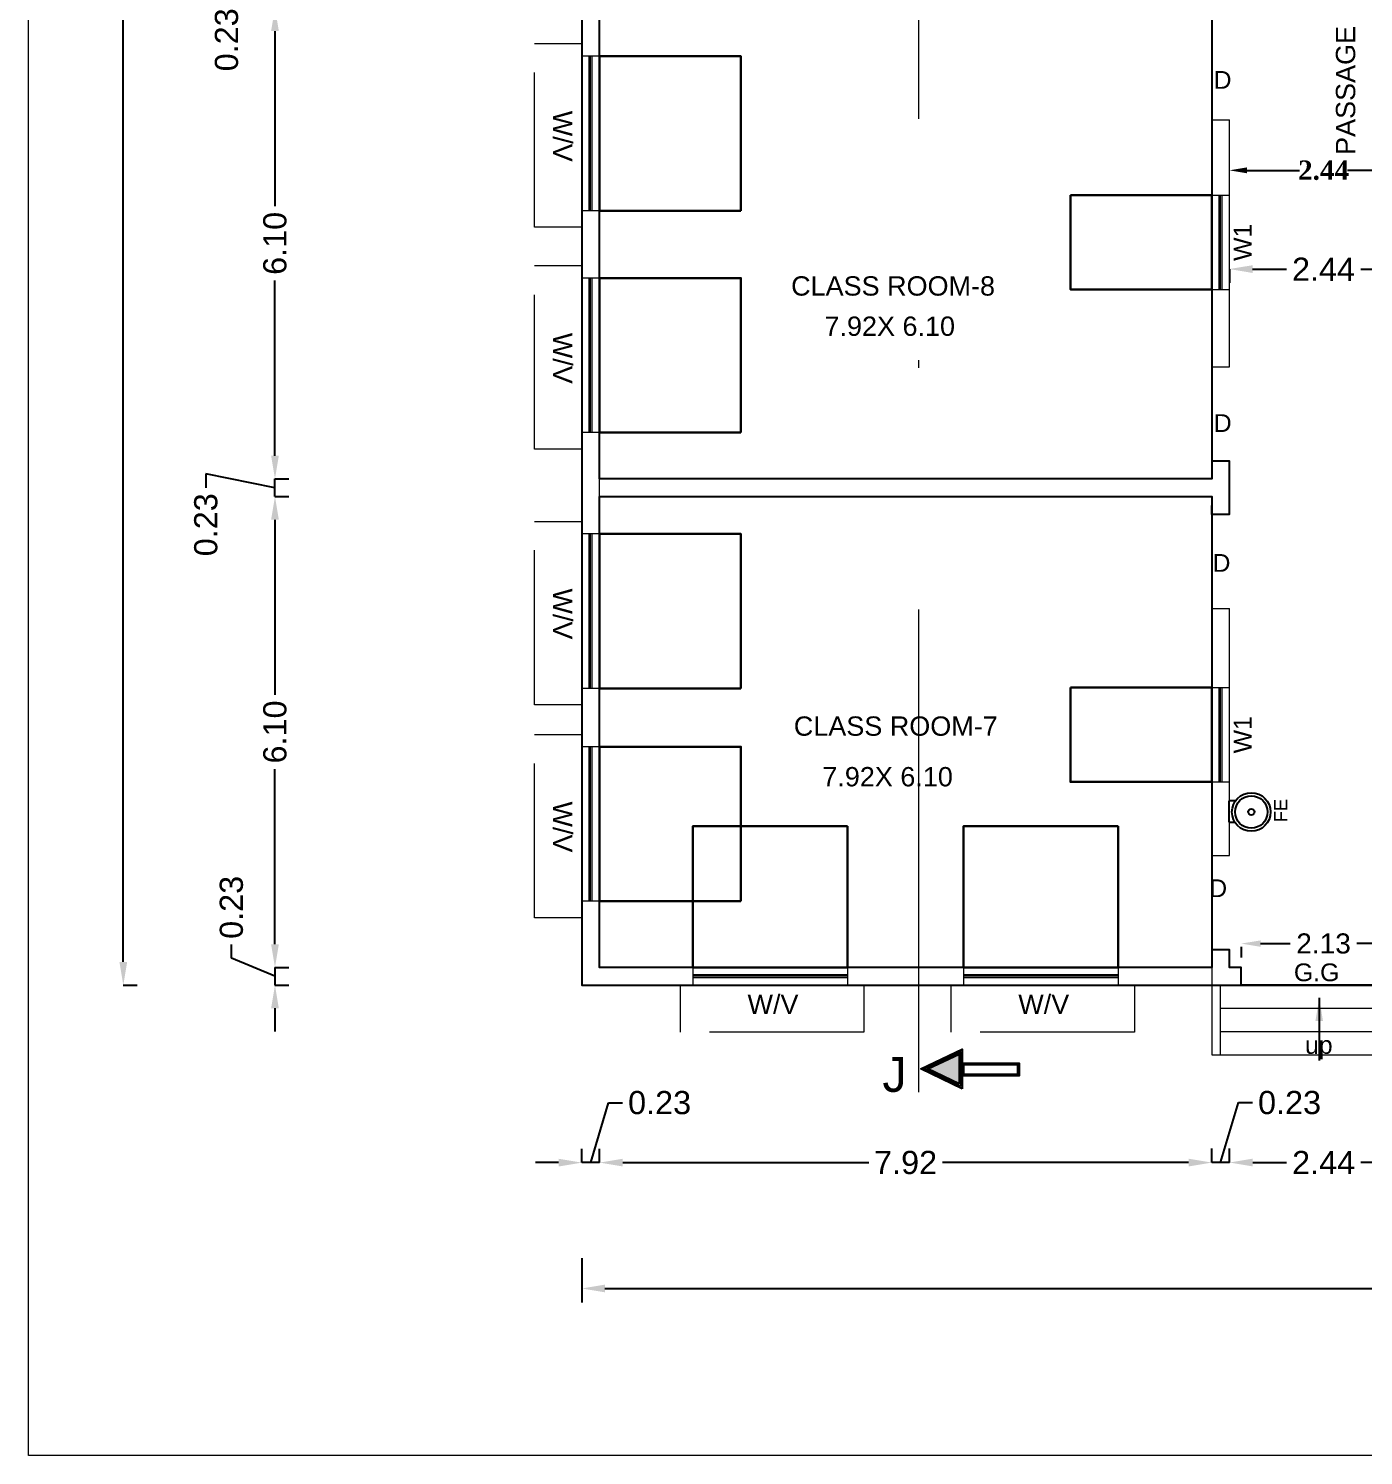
# Model space of a CAD drawing. Header units: metres. Extents: x -278 to 15491, y -352 to 277.
# Drawn here: x 15262.32 to 15279.6, y -334.03 to -315.56 of the extents above; entities that cross this region are included whole.
import ezdxf

# ---------------------------------------------------------------- set-up
doc = ezdxf.new("R2010")
doc.units = ezdxf.units.M
doc.header["$MEASUREMENT"] = 0
doc.linetypes.add('CABLIN', pattern=[0.35, 0.25, -0.1])
doc.linetypes.add('DASHDOT2', pattern=[0.5, 0.25, -0.125, 0, -0.125])
for name, color, linetype in [('0 @ 1', 7, 'Continuous'), ('BLK_1_FLR_0_CARPET_AREA', 10, 'Continuous'), ('BLK_1_FLR_0_EXIT_WIDTH_DOOR', 2, 'Continuous'), ('BLK_1_FLR_0_REGULAR_ROOM_1', 3, 'Continuous'), ('PASSAGE', 2, 'Continuous')]:
    doc.layers.add(name, color=color, linetype=linetype)
doc.layers.add('BLK_1_FLR_0_BLT_UP_AREA', color=26, linetype='Continuous', plot=False)
doc.layers.add('BLK_1_FLR_0_ROOM_1_LIGHT_VENTILATION_1', color=232, linetype='Continuous', lineweight=30)
doc.styles.add('arial', font='arial.ttf')
doc.styles.get("Standard").update_dxf_attribs({"font": 'arial.ttf'})
doc.styles.add('working', font='timesbd.ttf', dxfattribs={"height": 0.25})
doc.dimstyles.new('Annotative', dxfattribs={"dimscale": 0, "dimtxt": 0.3, "dimasz": 0.3, "dimexe": 0.18, "dimexo": 0.0625, "dimgap": 0.09, "dimtad": 0, "dimzin": 0, "dimdsep": 46, "dimtxsty": 'Standard', "dimcen": 0.09, "dimadec": 0, "dimazin": 0, "dimtfac": 1, "dimtofl": 0, "dimtmove": 0, "dimatfit": 3, "dimfxl": 0, "dimtolj": 1, "dimtzin": 0, "dimarcsym": 0})
doc.dimstyles.new('new model', dxfattribs={"dimtxt": 0.25, "dimasz": 0.23, "dimexe": 0.1, "dimexo": 0.1, "dimgap": 0, "dimtad": 0, "dimtoh": 1, "dimzin": 1, "dimdsep": 46, "dimtxsty": 'working', "dimcen": 0.09, "dimse1": 1, "dimse2": 1, "dimclrd": 8, "dimclre": 8, "dimclrt": 3, "dimadec": 1, "dimazin": 0, "dimtfac": 1, "dimtofl": 0, "dimtmove": 0, "dimatfit": 3, "dimfxl": 0, "dimtolj": 1, "dimtzin": 0, "dimlwd": -1, "dimlwe": -1, "dimarcsym": 0})
doc.dimstyles.new('Standard$0', dxfattribs={"dimtxt": 0.5, "dimasz": 0.5, "dimexe": 0, "dimexo": 1, "dimgap": 0, "dimtad": 0, "dimdec": 4, "dimzin": 0, "dimdsep": 46, "dimlunit": 4, "dimtxsty": 'Standard', "dimcen": 0.09, "dimadec": 0, "dimazin": 0, "dimtfac": 1, "dimtdec": 4, "dimtofl": 0, "dimtmove": 0, "dimatfit": 3, "dimfxl": 0, "dimtolj": 1, "dimtzin": 0, "dimarcsym": 0})

# ---------------------------------------------------------------- blocks, each defined once
blk = doc.blocks.new('*D14')
at = {"color": 0, "lineweight": -2, "ltscale": 10}
for p, q in [((15277.863, -318.675), (15277.863, -318.855)), ((15278.163, -318.676), (15278.601, -318.677)), ((15280.001, -318.681), (15279.564, -318.68)), ((15280.301, -318.682), (15280.301, -318.862))]:
    blk.add_line(p, q, dxfattribs=at)
at = {"color": 0, "lineweight": 0, "ltscale": 10}
for points in [[(15278.163, -318.626), (15278.163, -318.726), (15277.863, -318.675)], [(15280.001, -318.631), (15280.001, -318.731), (15280.301, -318.682)]]:
    blk.add_solid(points, dxfattribs=at)
at = {"layer": 'Defpoints', "color": 0, "lineweight": 0, "ltscale": 10}
for p in [(15277.863, -318.641), (15280.301, -318.648), (15280.301, -318.682)]:
    blk.add_point(p, dxfattribs=at)
at = {"color": 0, "lineweight": 0, "ltscale": 10, "insert": (15279.082, -318.678), "char_height": 0.3, "attachment_point": 5, "rotation": 359.8374}
blk.add_mtext('\\A1;2.44', dxfattribs=at)
blk = doc.blocks.new('*D49')
at = {"color": 0, "lineweight": -2, "ltscale": 10}
for p, q in [((15269.712, -330.241), (15269.712, -330.061)), ((15277.635, -330.241), (15277.635, -330.061)), ((15270.012, -330.241), (15273.196, -330.241)), ((15277.335, -330.241), (15274.15, -330.241))]:
    blk.add_line(p, q, dxfattribs=at)
at = {"color": 0, "lineweight": 0, "ltscale": 10}
for points in [[(15270.012, -330.191), (15270.012, -330.291), (15269.712, -330.241)], [(15277.335, -330.191), (15277.335, -330.291), (15277.635, -330.241)]]:
    blk.add_solid(points, dxfattribs=at)
at = {"layer": 'Defpoints', "color": 0, "lineweight": 0, "ltscale": 10}
for p in [(15269.712, -330.241), (15269.712, -330.241), (15277.635, -330.241)]:
    blk.add_point(p, dxfattribs=at)
at = {"color": 0, "lineweight": 0, "ltscale": 10, "insert": (15273.673, -330.241), "char_height": 0.3, "attachment_point": 5}
blk.add_mtext('\\A1;7.92', dxfattribs=at)
blk = doc.blocks.new('*D50')
at = {"color": 0, "lineweight": -2, "ltscale": 10}
for p, q in [((15269.597, -330.241), (15269.829, -329.466)), ((15269.829, -329.466), (15270.009, -329.466)), ((15269.482, -330.241), (15269.482, -330.061)), ((15269.712, -330.241), (15269.712, -330.061)), ((15269.182, -330.241), (15268.882, -330.241)), ((15269.712, -330.241), (15269.482, -330.241)), ((15270.012, -330.241), (15270.312, -330.241))]:
    blk.add_line(p, q, dxfattribs=at)
at = {"color": 0, "lineweight": 0, "ltscale": 10}
for points in [[(15269.182, -330.191), (15269.182, -330.291), (15269.482, -330.241)], [(15270.012, -330.191), (15270.012, -330.291), (15269.712, -330.241)]]:
    blk.add_solid(points, dxfattribs=at)
at = {"layer": 'Defpoints', "color": 0, "lineweight": 0, "ltscale": 10}
for p in [(15269.482, -330.241), (15269.482, -330.241), (15269.712, -330.241)]:
    blk.add_point(p, dxfattribs=at)
at = {"color": 0, "lineweight": 0, "ltscale": 10, "insert": (15270.489, -329.466), "char_height": 0.3, "attachment_point": 5}
blk.add_mtext('\\A1;0.23', dxfattribs=at)
blk = doc.blocks.new('*D62')
at = {"color": 0, "lineweight": -2, "ltscale": 10}
for p, q in [((15269.482, -331.479), (15269.482, -332.05)), ((15310.186, -331.479), (15310.186, -332.05)), ((15269.782, -331.87), (15289.232, -331.87)), ((15309.886, -331.87), (15290.436, -331.87))]:
    blk.add_line(p, q, dxfattribs=at)
at = {"color": 0, "lineweight": 0, "ltscale": 10}
for points in [[(15269.782, -331.82), (15269.782, -331.92), (15269.482, -331.87)], [(15309.886, -331.82), (15309.886, -331.92), (15310.186, -331.87)]]:
    blk.add_solid(points, dxfattribs=at)
at = {"layer": 'Defpoints', "color": 0, "lineweight": 0, "ltscale": 10}
for p in [(15269.482, -331.417), (15310.186, -331.417), (15310.186, -331.87)]:
    blk.add_point(p, dxfattribs=at)
at = {"color": 0, "lineweight": 0, "ltscale": 10, "insert": (15289.834, -331.87), "char_height": 0.3, "attachment_point": 5}
blk.add_mtext('\\A1;40.70', dxfattribs=at)
blk = doc.blocks.new('*D63')
at = {"color": 0, "lineweight": -2, "ltscale": 10}
for p, q in [((15277.865, -330.24), (15277.865, -330.06)), ((15280.301, -330.241), (15280.302, -330.061)), ((15278.165, -330.24), (15278.601, -330.24)), ((15280.001, -330.241), (15279.565, -330.241))]:
    blk.add_line(p, q, dxfattribs=at)
at = {"color": 0, "lineweight": 0, "ltscale": 10}
for points in [[(15278.165, -330.19), (15278.165, -330.29), (15277.865, -330.24)], [(15280.001, -330.191), (15280.001, -330.291), (15280.301, -330.241)]]:
    blk.add_solid(points, dxfattribs=at)
at = {"layer": 'Defpoints', "color": 0, "lineweight": 0, "ltscale": 10}
for p in [(15277.865, -330.24), (15277.865, -330.24), (15280.301, -330.241)]:
    blk.add_point(p, dxfattribs=at)
at = {"color": 0, "lineweight": 0, "ltscale": 10, "insert": (15279.083, -330.24), "char_height": 0.3, "attachment_point": 5, "rotation": 359.9646}
blk.add_mtext('\\A1;2.44', dxfattribs=at)
blk = doc.blocks.new('*D64')
at = {"color": 0, "lineweight": -2, "ltscale": 10}
for p, q in [((15277.75, -330.24), (15277.982, -329.465)), ((15277.982, -329.465), (15278.162, -329.465)), ((15277.635, -330.24), (15277.635, -330.06)), ((15277.865, -330.24), (15277.865, -330.06)), ((15277.335, -330.24), (15277.035, -330.24)), ((15277.865, -330.24), (15277.635, -330.24)), ((15278.165, -330.24), (15278.465, -330.24))]:
    blk.add_line(p, q, dxfattribs=at)
at = {"color": 0, "lineweight": 0, "ltscale": 10}
for points in [[(15277.335, -330.19), (15277.335, -330.29), (15277.635, -330.24)], [(15278.165, -330.19), (15278.165, -330.29), (15277.865, -330.24)]]:
    blk.add_solid(points, dxfattribs=at)
at = {"layer": 'Defpoints', "color": 0, "lineweight": 0, "ltscale": 10}
for p in [(15277.635, -330.24), (15277.635, -330.241), (15277.865, -330.24)]:
    blk.add_point(p, dxfattribs=at)
at = {"color": 0, "lineweight": 0, "ltscale": 10, "insert": (15278.642, -329.465), "char_height": 0.3, "attachment_point": 5}
blk.add_mtext('\\A1;0.23', dxfattribs=at)
blk = doc.blocks.new('*D65')
at = {"color": 0, "lineweight": -2, "ltscale": 10}
for p, q in [((15265.511, -321.091), (15265.511, -320.791)), ((15265.511, -321.505), (15264.617, -321.326)), ((15264.617, -321.326), (15264.617, -321.506)), ((15265.511, -321.391), (15265.691, -321.391)), ((15265.511, -321.62), (15265.511, -321.391)), ((15265.511, -321.62), (15265.691, -321.62)), ((15265.511, -321.92), (15265.511, -322.22))]:
    blk.add_line(p, q, dxfattribs=at)
at = {"color": 0, "lineweight": 0, "ltscale": 10}
for points in [[(15265.461, -321.091), (15265.561, -321.091), (15265.511, -321.391)], [(15265.461, -321.92), (15265.561, -321.92), (15265.511, -321.62)]]:
    blk.add_solid(points, dxfattribs=at)
at = {"layer": 'Defpoints', "color": 0, "lineweight": 0, "ltscale": 10}
for p in [(15265.511, -321.391), (15265.511, -321.391), (15265.511, -321.62)]:
    blk.add_point(p, dxfattribs=at)
at = {"color": 0, "lineweight": 0, "ltscale": 10, "insert": (15264.617, -321.985), "char_height": 0.3, "attachment_point": 5, "rotation": 90}
blk.add_mtext('\\A1;0.23', dxfattribs=at)
blk = doc.blocks.new('*D66')
at = {"color": 0, "lineweight": -2, "ltscale": 10}
for p, q in [((15265.511, -315.296), (15265.691, -315.296)), ((15265.511, -315.596), (15265.511, -317.863)), ((15265.511, -321.091), (15265.511, -318.823)), ((15265.511, -321.391), (15265.691, -321.391))]:
    blk.add_line(p, q, dxfattribs=at)
at = {"color": 0, "lineweight": 0, "ltscale": 10}
for points in [[(15265.461, -315.596), (15265.561, -315.596), (15265.511, -315.296)], [(15265.461, -321.091), (15265.561, -321.091), (15265.511, -321.391)]]:
    blk.add_solid(points, dxfattribs=at)
at = {"layer": 'Defpoints', "color": 0, "lineweight": 0, "ltscale": 10}
for p in [(15265.511, -315.296), (15265.511, -315.296), (15265.511, -321.391)]:
    blk.add_point(p, dxfattribs=at)
at = {"color": 0, "lineweight": 0, "ltscale": 10, "insert": (15265.511, -318.343), "char_height": 0.3, "attachment_point": 5, "rotation": 90}
blk.add_mtext('\\A1;6.10', dxfattribs=at)
blk = doc.blocks.new('*D67')
at = {"color": 0, "lineweight": -2, "ltscale": 10}
for p, q in [((15265.511, -314.767), (15265.511, -314.467)), ((15265.511, -315.181), (15264.885, -315.048)), ((15264.885, -315.048), (15264.885, -315.228)), ((15265.511, -315.067), (15265.691, -315.067)), ((15265.511, -315.296), (15265.511, -315.067)), ((15265.511, -315.296), (15265.691, -315.296)), ((15265.511, -315.596), (15265.511, -315.896))]:
    blk.add_line(p, q, dxfattribs=at)
at = {"color": 0, "lineweight": 0, "ltscale": 10}
for points in [[(15265.461, -314.767), (15265.561, -314.767), (15265.511, -315.067)], [(15265.461, -315.596), (15265.561, -315.596), (15265.511, -315.296)]]:
    blk.add_solid(points, dxfattribs=at)
at = {"layer": 'Defpoints', "color": 0, "lineweight": 0, "ltscale": 10}
for p in [(15265.511, -315.067), (15265.511, -315.067), (15265.511, -315.296)]:
    blk.add_point(p, dxfattribs=at)
at = {"color": 0, "lineweight": 0, "ltscale": 10, "insert": (15264.885, -315.708), "char_height": 0.3, "attachment_point": 5, "rotation": 90}
blk.add_mtext('\\A1;0.23', dxfattribs=at)
blk = doc.blocks.new('*D74')
at = {"color": 0, "lineweight": -2, "ltscale": 10}
for p, q in [((15263.548, -297.924), (15263.728, -297.924)), ((15263.548, -298.224), (15263.548, -312.339)), ((15263.548, -327.644), (15263.548, -313.528)), ((15263.548, -327.944), (15263.728, -327.944))]:
    blk.add_line(p, q, dxfattribs=at)
at = {"color": 0, "lineweight": 0, "ltscale": 10}
for points in [[(15263.498, -298.224), (15263.598, -298.224), (15263.548, -297.924)], [(15263.498, -327.644), (15263.598, -327.644), (15263.548, -327.944)]]:
    blk.add_solid(points, dxfattribs=at)
at = {"layer": 'Defpoints', "color": 0, "lineweight": 0, "ltscale": 10}
for p in [(15263.548, -297.924), (15263.548, -297.924), (15263.548, -327.944)]:
    blk.add_point(p, dxfattribs=at)
at = {"color": 0, "lineweight": 0, "ltscale": 10, "insert": (15263.548, -312.934), "char_height": 0.3, "attachment_point": 5, "rotation": 90}
blk.add_mtext('\\A1;30.02', dxfattribs=at)
blk = doc.blocks.new('*D75')
at = {"color": 0, "lineweight": -2, "ltscale": 10}
for p, q in [((15265.511, -321.62), (15265.691, -321.62)), ((15265.511, -321.92), (15265.511, -324.187)), ((15265.511, -327.415), (15265.511, -325.147)), ((15265.511, -327.715), (15265.691, -327.715))]:
    blk.add_line(p, q, dxfattribs=at)
at = {"color": 0, "lineweight": 0, "ltscale": 10}
for points in [[(15265.461, -321.92), (15265.561, -321.92), (15265.511, -321.62)], [(15265.461, -327.415), (15265.561, -327.415), (15265.511, -327.715)]]:
    blk.add_solid(points, dxfattribs=at)
at = {"layer": 'Defpoints', "color": 0, "lineweight": 0, "ltscale": 10}
for p in [(15265.511, -321.62), (15265.511, -327.715), (15265.511, -327.715)]:
    blk.add_point(p, dxfattribs=at)
at = {"color": 0, "lineweight": 0, "ltscale": 10, "insert": (15265.511, -324.667), "char_height": 0.3, "attachment_point": 5, "rotation": 90}
blk.add_mtext('\\A1;6.10', dxfattribs=at)
blk = doc.blocks.new('*D76')
at = {"color": 0, "lineweight": -2, "ltscale": 10}
for p, q in [((15265.511, -327.415), (15265.511, -327.115)), ((15264.948, -327.596), (15264.948, -327.416)), ((15265.511, -327.829), (15264.948, -327.596)), ((15265.511, -327.715), (15265.691, -327.715)), ((15265.511, -327.715), (15265.511, -327.944)), ((15265.511, -327.944), (15265.691, -327.944)), ((15265.511, -328.244), (15265.511, -328.544))]:
    blk.add_line(p, q, dxfattribs=at)
at = {"color": 0, "lineweight": 0, "ltscale": 10}
for points in [[(15265.461, -327.415), (15265.561, -327.415), (15265.511, -327.715)], [(15265.461, -328.244), (15265.561, -328.244), (15265.511, -327.944)]]:
    blk.add_solid(points, dxfattribs=at)
at = {"layer": 'Defpoints', "color": 0, "lineweight": 0, "ltscale": 10}
for p in [(15265.511, -327.715), (15265.511, -327.944), (15265.511, -327.944)]:
    blk.add_point(p, dxfattribs=at)
at = {"color": 0, "lineweight": 0, "ltscale": 10, "insert": (15264.948, -326.937), "char_height": 0.3, "attachment_point": 5, "rotation": 90}
blk.add_mtext('\\A1;0.23', dxfattribs=at)
blk = doc.blocks.new('GRT')
for p, q in [((5950.794, 119.102), (5950.794, 118.996)), ((5951.195, 118.984), (5951.195, 119.09))]:
    blk.add_line(p, q)
at = {"linetype": 'ByBlock', "ltscale": 0.5}
blk.add_line((5950.794, 119.102), (5951.195, 119.102), dxfattribs=at)
for radius in [0.367, 0.308, 0.0591]:
    blk.add_circle((5950.985, 118.683), radius)
blk = doc.blocks.new('GRYTI')
at = {"lineweight": 0, "xscale": 0.6810746850801825, "yscale": 0.6810746850801825, "zscale": 0.6810746850801825}
blk.add_blockref('GRT', (11224.832, -379.269), dxfattribs=at)
at = {"lineweight": 0}
blk.add_text('FE', height=0.1703, dxfattribs=at).set_placement((15277.764, -298.902))
blk = doc.blocks.new('dryyi')
at = {"lineweight": -2, "ltscale": 10}
h = blk.add_hatch(color=1, dxfattribs=at)
h.dxf.hatch_style = 1
h.paths.add_polyline_path([(7748.02, 495.873), (7747.828, 496.277), (7747.635, 495.873)])
at = {"color": 1, "lineweight": -2, "ltscale": 10}
for points in [[(7747.571, 495.833), (7747.828, 496.369), (7748.084, 495.833)], [(7747.603, 495.853), (7747.828, 496.323), (7748.052, 495.853)], [(7747.635, 495.873), (7747.828, 496.277), (7748.02, 495.873)], [(7747.738, 495.832), (7747.905, 495.832), (7747.905, 495.096), (7747.738, 495.096)], [(7747.758, 495.812), (7747.885, 495.812), (7747.885, 495.116), (7747.758, 495.116)]]:
    blk.add_lwpolyline(points, close=True, dxfattribs=at)
blk = doc.blocks.new('*D285')
at = {"layer": 'Defpoints', "color": 0, "lineweight": 0}
for p in [(15277.863, -317.398), (15280.301, -317.398), (15280.301, -317.398)]:
    blk.add_point(p, dxfattribs=at)
at = {"layer": 'PASSAGE', "color": 2}
for p, q in [((15278.093, -317.398), (15278.771, -317.398)), ((15280.071, -317.398), (15279.394, -317.398))]:
    blk.add_line(p, q, dxfattribs=at)
at = {"layer": 'PASSAGE', "color": 2, "lineweight": 0}
for points in [[(15278.093, -317.359), (15278.093, -317.436), (15277.863, -317.398)], [(15280.071, -317.359), (15280.071, -317.436), (15280.301, -317.398)]]:
    blk.add_solid(points, dxfattribs=at)
at = {"layer": 'PASSAGE', "color": 2, "lineweight": 35, "insert": (15279.082, -317.398), "char_height": 0.25, "attachment_point": 5, "style": 'working'}
blk.add_mtext('\\A1;2.44', dxfattribs=at)
blk = doc.blocks.new('*D289')
at = {"layer": 'BLK_1_FLR_0_EXIT_WIDTH_DOOR', "color": 2, "lineweight": -2, "ltscale": 10}
for p, q in [((15278.016, -327.447), (15278.016, -327.586)), ((15278.266, -327.406), (15278.652, -327.406)), ((15279.899, -327.406), (15279.512, -327.406)), ((15280.149, -327.447), (15280.149, -327.586))]:
    blk.add_line(p, q, dxfattribs=at)
at = {"layer": 'BLK_1_FLR_0_EXIT_WIDTH_DOOR', "color": 2, "lineweight": 0, "ltscale": 10}
for points in [[(15278.266, -327.365), (15278.266, -327.448), (15278.016, -327.406)], [(15279.899, -327.365), (15279.899, -327.448), (15280.149, -327.406)]]:
    blk.add_solid(points, dxfattribs=at)
at = {"layer": 'Defpoints', "color": 0, "lineweight": 0, "ltscale": 10}
for p in [(15278.016, -327.384), (15280.149, -327.384), (15280.149, -327.406)]:
    blk.add_point(p, dxfattribs=at)
at = {"layer": 'BLK_1_FLR_0_EXIT_WIDTH_DOOR', "color": 2, "lineweight": -2, "ltscale": 10, "insert": (15279.082, -327.406), "char_height": 0.26, "attachment_point": 5}
blk.add_mtext('\\A1;2.13', dxfattribs=at)

msp = doc.modelspace()

# ---------------------------------------------------------------- linework, layer by layer
at = {"lineweight": 0}
for p, q in [((15269.482, -297.924), (15269.482, -327.944)), ((15269.711, -327.715), (15269.711, -308.972)), ((15277.633, -316.744), (15277.863, -316.744)), ((15277.635, -319.943), (15277.635, -316.744)), ((15277.863, -319.943), (15277.863, -316.744)), ((15277.635, -319.943), (15277.863, -319.943)), ((15277.635, -321.391), (15277.635, -321.163)), ((15277.635, -321.163), (15277.863, -321.163)), ((15277.863, -321.848), (15277.863, -321.163)), ((15277.635, -321.391), (15269.711, -321.391)), ((15277.635, -321.62), (15269.711, -321.62)), ((15277.635, -321.848), (15277.635, -321.62)), ((15277.633, -321.848), (15277.863, -321.848)), ((15277.633, -323.068), (15277.863, -323.068)), ((15277.635, -326.267), (15277.635, -323.068)), ((15277.863, -326.267), (15277.863, -323.068)), ((15277.635, -326.267), (15277.863, -326.267)), ((15277.635, -327.715), (15277.635, -327.487)), ((15277.635, -327.487), (15277.863, -327.487)), ((15277.863, -327.715), (15277.863, -327.487)), ((15277.635, -327.715), (15269.711, -327.715)), ((15278.016, -327.715), (15277.863, -327.715)), ((15278.016, -327.944), (15278.016, -327.715)), ((15288.378, -327.944), (15269.482, -327.944))]:
    msp.add_line(p, q, dxfattribs=at)
at = {"linetype": 'CABLIN', "lineweight": 0, "ltscale": 8}
for p, q in [((15268.872, -318.133), (15268.872, -315.758)), ((15268.872, -315.758), (15269.482, -315.758)), ((15269.482, -318.133), (15268.872, -318.133)), ((15268.872, -321.007), (15268.872, -318.631)), ((15268.872, -318.631), (15269.482, -318.631)), ((15269.482, -321.007), (15268.872, -321.007)), ((15268.872, -324.316), (15268.872, -321.941)), ((15268.872, -321.941), (15269.482, -321.941)), ((15269.482, -324.316), (15268.872, -324.316)), ((15268.872, -327.073), (15268.872, -324.698)), ((15268.872, -324.698), (15269.482, -324.698)), ((15269.482, -327.073), (15268.872, -327.073)), ((15270.758, -328.554), (15270.758, -327.944)), ((15273.133, -327.944), (15273.133, -328.554)), ((15274.262, -328.554), (15274.262, -327.944)), ((15276.637, -327.944), (15276.637, -328.554)), ((15273.133, -328.554), (15270.758, -328.554)), ((15276.637, -328.554), (15274.262, -328.554))]:
    msp.add_line(p, q, dxfattribs=at)
at = {"lineweight": 0, "ltscale": 10}
for p, q in [((15269.711, -315.92), (15269.482, -315.92)), ((15269.576, -317.92), (15269.576, -315.92)), ((15269.596, -317.92), (15269.596, -315.92)), ((15269.616, -317.92), (15269.616, -315.92)), ((15277.635, -317.719), (15277.863, -317.719)), ((15277.729, -318.939), (15277.729, -317.719)), ((15277.749, -318.939), (15277.749, -317.719)), ((15277.769, -318.939), (15277.769, -317.719)), ((15269.711, -317.92), (15269.482, -317.92)), ((15269.711, -318.793), (15269.482, -318.793)), ((15269.576, -320.793), (15269.576, -318.793)), ((15269.596, -320.793), (15269.596, -318.793)), ((15269.616, -320.793), (15269.616, -318.793)), ((15277.635, -318.939), (15277.863, -318.939)), ((15269.711, -320.793), (15269.482, -320.793)), ((15269.711, -322.103), (15269.482, -322.103)), ((15269.576, -324.103), (15269.576, -322.103)), ((15269.596, -324.103), (15269.596, -322.103)), ((15269.616, -324.103), (15269.616, -322.103)), ((15269.711, -324.103), (15269.482, -324.103)), ((15277.635, -324.093), (15277.863, -324.093)), ((15277.729, -325.313), (15277.729, -324.093)), ((15277.749, -325.313), (15277.749, -324.093)), ((15277.769, -325.313), (15277.769, -324.093)), ((15269.711, -324.859), (15269.482, -324.859)), ((15269.576, -326.859), (15269.576, -324.859)), ((15269.596, -326.859), (15269.596, -324.859)), ((15269.616, -326.859), (15269.616, -324.859)), ((15277.635, -325.313), (15277.863, -325.313)), ((15269.711, -326.859), (15269.482, -326.859)), ((15270.92, -327.715), (15270.92, -327.944)), ((15272.92, -327.809), (15270.92, -327.809)), ((15272.92, -327.715), (15272.92, -327.944)), ((15274.424, -327.715), (15274.424, -327.944)), ((15276.424, -327.809), (15274.424, -327.809)), ((15276.424, -327.715), (15276.424, -327.944)), ((15277.635, -327.715), (15277.635, -328.844)), ((15272.92, -327.829), (15270.92, -327.829)), ((15272.92, -327.849), (15270.92, -327.849)), ((15276.424, -327.829), (15274.424, -327.829)), ((15276.424, -327.849), (15274.424, -327.849)), ((15277.745, -327.944), (15277.745, -328.844)), ((15277.745, -328.244), (15280.42, -328.244)), ((15277.745, -328.544), (15280.42, -328.544)), ((15277.635, -328.844), (15280.53, -328.844))]:
    msp.add_line(p, q, dxfattribs=at)
msp.add_lwpolyline([(15262.322, -248.991), (15382.947, -248.991), (15382.947, -334.031), (15262.322, -334.031)], close=True, dxfattribs=at)
at = {"linetype": 'DASHDOT2', "lineweight": 0, "ltscale": 25}
msp.add_lwpolyline([(15273.846, -329.331), (15273.846, -296.516)], dxfattribs=at)
at = {"layer": 'BLK_1_FLR_0_BLT_UP_AREA', "color": 26}
msp.add_lwpolyline([(15288.378, -327.944), (15288.378, -315.6), (15291.73, -315.6), (15291.73, -327.944), (15310.185, -327.944), (15310.185, -297.924), (15269.482, -297.924), (15269.482, -327.944)], close=True, dxfattribs=at)
at = {"layer": 'BLK_1_FLR_0_CARPET_AREA', "color": 15}
msp.add_lwpolyline([(15280.149, -327.944), (15278.016, -327.944), (15278.016, -327.715), (15277.863, -327.715), (15277.863, -327.487), (15277.635, -327.487), (15277.635, -327.715), (15269.711, -327.715), (15269.711, -321.62), (15277.635, -321.62), (15277.633, -321.848), (15277.863, -321.848), (15277.863, -321.163), (15277.635, -321.163), (15277.635, -321.391), (15269.711, -321.391), (15269.711, -315.296)], dxfattribs=at)
at = {"layer": 'BLK_1_FLR_0_REGULAR_ROOM_1', "color": 3}
for points in [[(15269.711, -315.296), (15277.635, -315.296), (15277.635, -321.391), (15269.711, -321.391)], [(15269.711, -321.62), (15277.635, -321.62), (15277.635, -327.715), (15269.711, -327.715)]]:
    msp.add_lwpolyline(points, close=True, dxfattribs=at)
at = {"layer": 'BLK_1_FLR_0_ROOM_1_LIGHT_VENTILATION_1', "color": 1}
for points in [[(15271.541, -317.92), (15271.541, -315.92), (15269.711, -315.92), (15269.711, -317.92)], [(15275.805, -317.719), (15275.805, -318.939), (15277.635, -318.939), (15277.635, -317.719)], [(15271.541, -320.793), (15271.541, -318.793), (15269.711, -318.793), (15269.711, -320.793)], [(15271.541, -324.103), (15271.541, -322.103), (15269.711, -322.103), (15269.711, -324.103)], [(15275.805, -324.093), (15275.805, -325.313), (15277.635, -325.313), (15277.635, -324.093)], [(15271.541, -326.859), (15271.541, -324.859), (15269.711, -324.859), (15269.711, -326.859)], [(15272.92, -325.885), (15270.92, -325.885), (15270.92, -327.715), (15272.92, -327.715)], [(15276.424, -325.885), (15274.424, -325.885), (15274.424, -327.715), (15276.424, -327.715)]]:
    msp.add_lwpolyline(points, close=True, dxfattribs=at)

# ---------------------------------------------------------------- block references
at = {"lineweight": 0, "rotation": 90}
msp.add_blockref('GRYTI', (14979.71, -15603.6), dxfattribs=at)
at = {"lineweight": -2, "rotation": 89.99999999999999}
msp.add_blockref('dryyi', (15770.237, -8076.857), dxfattribs=at)

# ---------------------------------------------------------------- texts
at = {"lineweight": 0}
for s, height, rotation, p in [('PASSAGE 2.44M WIDE', 0.25, 90, (15279.492, -317.198)), ('W/V', 0.25, 270, (15269.11, -316.627)), ('W1', 0.23, 90, (15278.15, -318.57)), ('W/V', 0.25, 270, (15269.11, -319.501)), ('W/V', 0.25, 270, (15269.11, -322.81)), ('W1', 0.23, 90, (15278.15, -324.944)), ('W/V', 0.25, 270, (15269.11, -325.567))]:
    msp.add_text(s, height=height, rotation=rotation, dxfattribs=at).set_placement(p)
for s, height, p in [('D', 0.23, (15277.659, -316.342)), ('CLASS ROOM-8', 0.25, (15272.191, -319.019)), ('7.92X 6.10', 0.25, (15272.623, -319.54)), ('D', 0.23, (15277.661, -320.784)), ('D', 0.23, (15277.645, -322.594)), ('CLASS ROOM-7', 0.25, (15272.226, -324.716)), ('7.92X 6.10', 0.25, (15272.595, -325.371)), ('D', 0.23, (15277.602, -326.805)), ('G.G', 0.23, (15278.698, -327.893)), ('W/V', 0.25, (15271.627, -328.316)), ('W/V', 0.25, (15275.131, -328.316)), ('up', 0.23, (15278.842, -328.833))]:
    msp.add_text(s, height=height, dxfattribs=at).set_placement(p)
at = {"style": 'arial'}
msp.add_text('J', height=0.45, dxfattribs=at).set_placement((15273.373, -329.325))

# ---------------------------------------------------------------- dimensions: what is measured, and where the dimension line sits
at = {"layer": '0 @ 1', "lineweight": 0, "ltscale": 10}
for p1, p2, distance, picture, middle in [((15263.548, -327.944), (15263.548, -297.924), 0, '*D74', (15263.548, -312.934)), ((15277.863, -318.641), (15280.301, -318.648), -0.034, '*D14', (15279.082, -318.678)), ((15265.5107, -321.6197), (15265.5107, -327.7151), 0, '*D75', (15265.5107, -324.6674)), ((15277.635, -330.241), (15269.712, -330.241), 0, '*D49', (15273.673, -330.241)), ((15280.301, -330.241), (15277.865, -330.24), 0, '*D63', (15279.083, -330.24)), ((15269.482, -331.417), (15310.186, -331.417), -0.454, '*D62', (15289.834, -331.87))]:
    dim = msp.add_aligned_dim(p1=p1, p2=p2, distance=distance, dimstyle='Annotative', override={"dimscale": 1, "dimtix": 0, "dimtofl": 0, "dimtmove": 0, "dimatfit": 3, "dimfxl": 7.5, "dimfxlon": 1, "dimarcsym": 1}, dxfattribs=at)
    dim.commit()
    dim.dimension.update_dxf_attribs({"geometry": picture, "text_midpoint": middle})
for base, p1, p2, angle, picture, middle in [((15265.511, -315.067), (15265.511, -315.296), (15265.511, -315.067), 270, '*D67', (15264.885, -315.318)), ((15265.511, -321.391), (15265.511, -321.62), (15265.511, -321.391), 270, '*D65', (15264.617, -321.596)), ((15265.511, -327.944), (15265.511, -327.715), (15265.511, -327.944), 90, '*D76', (15264.948, -327.326))]:
    dim = msp.add_linear_dim(base=base, p1=p1, p2=p2, angle=angle, dimstyle='Annotative', override={"dimscale": 1, "dimtix": 0, "dimtofl": 0, "dimtmove": 1, "dimatfit": 3, "dimfxl": 7.5, "dimfxlon": 1, "dimarcsym": 1}, dxfattribs=at)
    dim.commit()
    dim.dimension.update_dxf_attribs({"geometry": picture, "text_midpoint": middle, "dimtype": 128})
dim = msp.add_linear_dim(base=(15265.5107, -315.2957), p1=(15265.5107, -321.3911), p2=(15265.5107, -315.2957), angle=270, dimstyle='Annotative', override={"dimscale": 1, "dimtix": 0, "dimtofl": 0, "dimtmove": 1, "dimatfit": 3, "dimfxl": 7.5, "dimfxlon": 1, "dimarcsym": 1}, dxfattribs=at)
dim.commit()
dim.dimension.update_dxf_attribs({"geometry": '*D66', "text_midpoint": (15265.5107, -318.3434)})
for base, p1, p2, picture, middle in [((15269.482, -330.241), (15269.712, -330.241), (15269.482, -330.241), '*D50', (15270.099, -329.466)), ((15277.635, -330.24), (15277.865, -330.24), (15277.635, -330.241), '*D64', (15278.252, -329.465))]:
    dim = msp.add_linear_dim(base=base, p1=p1, p2=p2, dimstyle='Annotative', override={"dimscale": 1, "dimtix": 0, "dimtofl": 0, "dimtmove": 1, "dimatfit": 3, "dimfxl": 7.5, "dimfxlon": 1, "dimarcsym": 1}, dxfattribs=at)
    dim.commit()
    dim.dimension.update_dxf_attribs({"geometry": picture, "text_midpoint": middle})
at = {"layer": 'BLK_1_FLR_0_EXIT_WIDTH_DOOR', "color": 2, "lineweight": -2, "ltscale": 10}
dim = msp.add_aligned_dim(p1=(15278.016, -327.384), p2=(15280.149, -327.384), distance=-0.022, dimstyle='Standard$0', override={"dimtxt": 0.26, "dimasz": 0.25, "dimexe": 0.18, "dimexo": 0.0625, "dimgap": 0.09, "dimdec": 2, "dimlunit": 2, "dimclrd": 2, "dimclre": 2, "dimclrt": 2, "dimtdec": 2, "dimfxlon": 0}, dxfattribs=at)
dim.commit()
dim.dimension.update_dxf_attribs({"geometry": '*D289', "text_midpoint": (15279.082, -327.406)})
at = {"layer": 'PASSAGE', "lineweight": 35}
dim = msp.add_aligned_dim(p1=(15277.863, -317.398), p2=(15280.301, -317.398), distance=0, dimstyle='new model', override={"dimpost": '\\X', "dimclrd": 2, "dimclrt": 2}, dxfattribs=at)
dim.commit()
dim.dimension.update_dxf_attribs({"geometry": '*D285', "text_midpoint": (15279.082, -317.398)})

# ---------------------------------------------------------------- leaders
at = {"layer": '0 @ 1', "lineweight": 0, "ltscale": 10}
msp.add_leader([(15279.026, -328.11), (15279.026, -328.921)], dimstyle='Annotative', override={"dimscale": 1, "dimgap": 0.09, "dimtad": 0, "dimfxl": 7.5, "dimfxlon": 1, "dimarcsym": 1}, dxfattribs=at)

doc.saveas('drawing.dxf')
